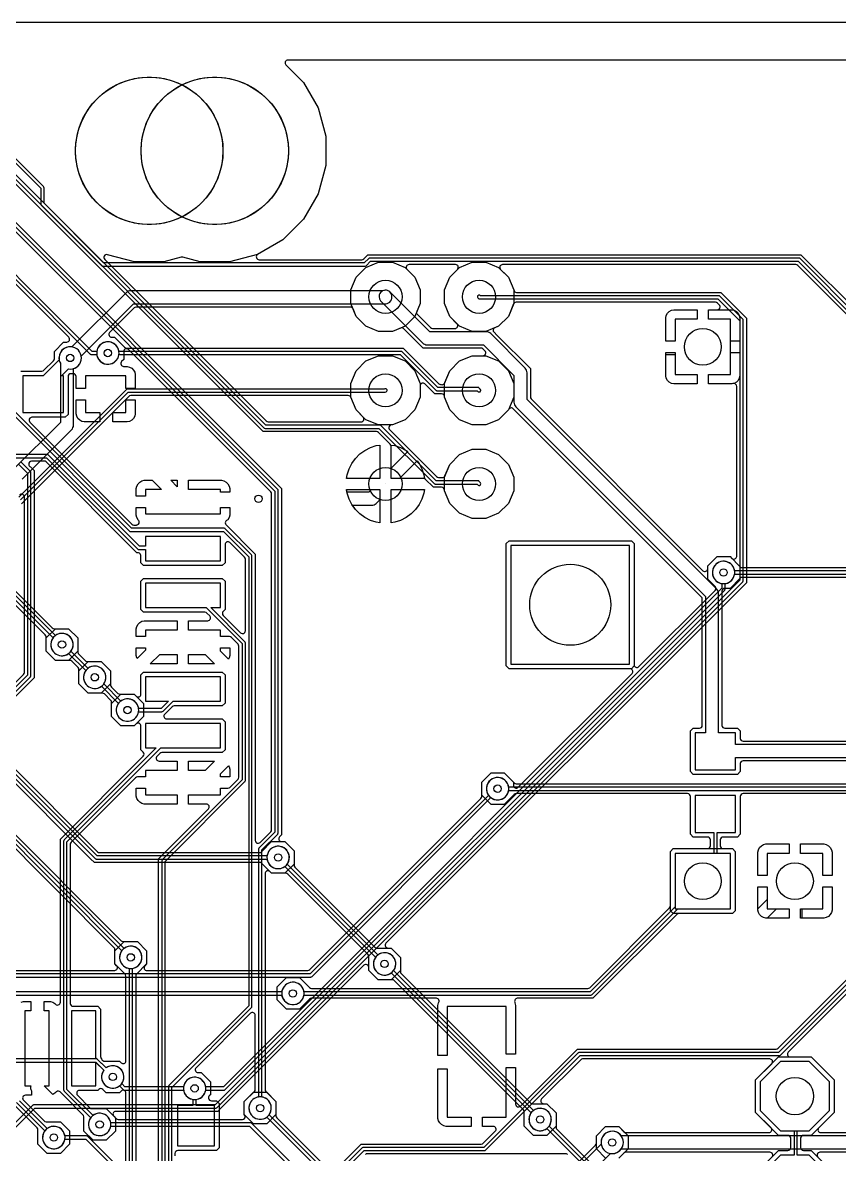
# Model space of a CAD drawing. Header units: millimetres. Extents: x 0 to 79, y 0 to 100.
# Drawn here: x 30.09 to 52.26, y 69.29 to 100 of the extents above; entities that cross this region are included whole.
import ezdxf

# ---------------------------------------------------------------- set-up
doc = ezdxf.new("R2010")
doc.units = ezdxf.units.MM

msp = doc.modelspace()

# ---------------------------------------------------------------- linework, layer by layer
at = {"layer": '16_copper'}
for points in [[(77.808, 98.984), (37.291, 98.984, 0.668179), (37.237, 98.854), (37.719, 98.372), (38.116, 97.684), (38.322, 96.917), (38.322, 96.123), (38.116, 95.356), (37.719, 94.668), (37.158, 94.107), (36.47, 93.71), (35.703, 93.504), (34.909, 93.504), (34.437, 93.631, 0.131652), (34.397, 93.631), (33.925, 93.504), (33.131, 93.504), (32.392, 93.702, 0.767327), (32.319, 93.574), (36.704, 89.189, 0.198912), (36.758, 89.167), (39.28, 89.167, 0.668179), (39.334, 89.297), (39.143, 89.488), (39, 89.833), (39, 90.207), (39.143, 90.552), (39.408, 90.817), (39.753, 90.96), (40.127, 90.96), (40.472, 90.817), (40.737, 90.552), (40.88, 90.207), (40.88, 89.833), (40.737, 89.488), (40.472, 89.223), (40.127, 89.08, 0.75797), (40.055, 88.95), (41.327, 87.678, 0.198912), (41.381, 87.655), (41.485, 87.655, 0.303351), (41.555, 87.702), (41.683, 88.012), (41.948, 88.277), (42.293, 88.42), (42.667, 88.42), (43.012, 88.277), (43.277, 88.012), (43.42, 87.667), (43.42, 87.293), (43.277, 86.948), (43.012, 86.683), (42.667, 86.54), (42.293, 86.54), (41.948, 86.683), (41.683, 86.948), (41.54, 87.293, 0.489421), (41.464, 87.389), (41.239, 87.389), (41.017, 87.61, 0.198912), (40.964, 87.632), (40.092, 87.632), (40.092, 88.504, 0.198912), (40.07, 88.557), (39.75, 88.878, 0.198912), (39.696, 88.9), (36.616, 88.9), (29.293, 96.223, 0.534516)], [(29.007, 95.212), (36.938, 87.281), (36.938, 78.028), (36.506, 77.597), (36.503, 77.592), (36.499, 77.587), (36.499, 77.585), (36.497, 77.583), (36.493, 77.567), (36.494, 77.566), (36.493, 77.565), (36.493, 70.842), (36.467, 70.838), (36.422, 70.823), (36.379, 70.801), (36.34, 70.773), (36.307, 70.74), (36.279, 70.701), (36.257, 70.659), (36.242, 70.613), (36.235, 70.566), (36.235, 70.518), (36.242, 70.471), (36.257, 70.426), (36.279, 70.383), (36.307, 70.345), (36.34, 70.311), (36.379, 70.283), (36.422, 70.261), (36.467, 70.246), (36.514, 70.239), (36.562, 70.239), (36.609, 70.246, 0.824851), (36.582, 70.842), (36.582, 77.547), (37.014, 77.978), (37.017, 77.983), (37.021, 77.988), (37.022, 77.99), (37.023, 77.992), (37.027, 78.008), (37.027, 78.009), (37.027, 78.01), (37.027, 87.3), (37.026, 87.306), (37.025, 87.312), (37.024, 87.313), (37.024, 87.316), (37.015, 87.33), (37.014, 87.331), (37.014, 87.331), (29.057, 95.288)], [(29.081, 95.39), (37.116, 87.355), (37.116, 77.955), (37.065, 77.903, 0.668179), (37.118, 77.773), (37.205, 77.773), (37.457, 77.521), (37.457, 77.133, 0.199414), (37.479, 77.079), (39.652, 74.906, 0.198905), (39.706, 74.884), (40.094, 74.884), (40.346, 74.632), (40.346, 74.276), (40.094, 74.024), (39.738, 74.024), (39.486, 74.276), (39.486, 74.664, 0.199414), (39.464, 74.718), (37.291, 76.891, 0.198905), (37.237, 76.913), (36.849, 76.913), (36.801, 76.96, 0.668179), (36.671, 76.906), (36.671, 71.049, 0.198912), (36.694, 70.995), (36.968, 70.72), (36.968, 70.364), (36.716, 70.112), (36.36, 70.112), (36.108, 70.364), (36.108, 70.72), (36.382, 70.995, 0.199418), (36.405, 71.049), (36.405, 73.059, 0.668179), (36.274, 73.113), (34.798, 71.636, 0.668179), (34.851, 71.506), (34.938, 71.506), (35.19, 71.254), (35.19, 70.897, 0.840092), (35.219, 70.742), (35.351, 70.742), (35.425, 70.668), (35.425, 69.462), (35.351, 69.388), (34.303, 69.388, 0.414214), (34.226, 69.312), (34.226, 69.245, 0.414214)], [(30.043, 90.543), (30.616, 90.543, 0.198912), (30.67, 90.565), (30.929, 90.825, 0.198912), (30.952, 90.879), (30.952, 91.078), (31.204, 91.33), (31.29, 91.33, 0.668179), (31.344, 91.461), (27.882, 94.923, 0.198912)], [(27.896, 95.034), (31.928, 91.002), (31.933, 90.999), (31.938, 90.995), (31.94, 90.994), (31.942, 90.993), (31.958, 90.989), (31.959, 90.989), (31.96, 90.989), (32.104, 90.989), (32.108, 90.963), (32.123, 90.917), (32.145, 90.875), (32.173, 90.836), (32.207, 90.802), (32.245, 90.774), (32.288, 90.753), (32.333, 90.738), (32.38, 90.73), (32.428, 90.73), (32.475, 90.738, 1), (32.333, 91.329), (32.288, 91.315, 0.263607), (32.104, 91.078), (31.978, 91.078), (27.946, 95.11)], [(52.714, 79.966), (49.648, 79.966, 0.414214), (49.572, 79.889), (49.572, 79.672), (49.498, 79.598), (48.292, 79.598), (48.218, 79.672), (48.218, 80.778), (48.292, 80.852), (48.463, 80.852, 0.414214), (48.539, 80.928), (48.539, 84.357, 0.198912), (48.517, 84.411), (43.517, 89.411), (43.405, 89.523, 0.144304), (43.368, 89.544), (43.358, 89.544, 0.294744), (43.277, 89.488), (43.012, 89.223), (42.667, 89.08), (42.293, 89.08), (41.948, 89.223), (41.683, 89.488), (41.54, 89.833), (41.54, 90.207), (41.683, 90.552), (41.948, 90.817), (42.293, 90.96), (42.585, 90.96, 0.668189), (42.639, 91.09), (42.584, 91.145, 0.198905), (42.53, 91.167), (40.961, 91.167), (40.432, 91.696, 0.303343), (40.349, 91.712), (40.127, 91.62), (39.753, 91.62), (39.408, 91.763), (39.143, 92.028), (39, 92.373), (39, 92.747), (39.143, 93.092), (39.408, 93.357), (39.753, 93.5), (40.127, 93.5), (40.472, 93.357), (40.737, 93.092), (40.88, 92.747), (40.88, 92.373), (40.791, 92.158, 0.303343), (40.807, 92.075), (41.16, 91.723, 0.198912), (41.214, 91.7), (41.827, 91.7, 0.668179), (41.88, 91.83), (41.683, 92.028), (41.54, 92.373), (41.54, 92.747), (41.683, 93.092), (41.948, 93.357), (42.293, 93.5), (42.667, 93.5), (43.012, 93.357), (43.277, 93.092), (43.42, 92.747), (43.42, 92.373), (43.277, 92.028), (43.012, 91.763), (42.911, 91.721, 0.534516), (42.886, 91.597), (42.961, 91.522), (43.872, 90.611), (43.872, 89.842, 0.198912), (43.894, 89.788), (48.557, 85.126, 0.668179), (48.687, 85.18), (48.687, 85.255), (48.939, 85.507), (49.295, 85.507), (49.57, 85.233, 0.199418), (49.624, 85.211), (54.453, 85.211, 0.198912)], [(52.917, 80.41), (49.445, 80.41), (49.445, 80.725), (48.984, 80.725), (48.984, 84.499, 0.198912), (48.932, 84.625), (43.783, 89.774), (43.783, 90.5, 0.198912), (43.731, 90.626), (42.798, 91.559, 0.198912), (42.672, 91.611), (41.145, 91.611), (40.086, 92.671, 0.392677), (39.828, 92.698), (39.804, 92.675), (39.785, 92.648), (39.772, 92.617, 0.317003), (39.844, 92.41), (40.946, 91.308, 0.198912), (41.072, 91.256), (42.598, 91.256), (43.428, 90.427), (43.428, 89.7, 0.198912), (43.48, 89.574), (48.628, 84.426), (48.628, 80.725), (48.345, 80.725), (48.345, 79.725), (49.445, 79.725), (49.445, 80.054), (52.917, 80.054)], [(33.782, 66.292), (33.782, 77.309), (35.133, 78.661, 0.668179), (35.08, 78.791), (34.595, 78.791), (34.595, 79.045), (35.458, 79.045), (35.458, 79.223), (35.664, 79.223, 0.198912), (35.718, 79.245), (35.938, 79.465, 0.198912), (35.96, 79.519), (35.96, 83.079, 0.198912), (35.938, 83.133), (35.756, 83.315, 0.198912), (35.702, 83.337), (35.458, 83.337), (35.458, 83.515), (34.595, 83.515), (34.595, 83.769), (35.118, 83.769, 0.668179), (35.171, 83.899), (35.095, 83.975, 0.198912), (35.041, 83.998), (33.374, 83.998), (33.299, 84.072), (33.299, 84.838), (33.374, 84.912), (35.511, 84.912), (35.585, 84.838), (35.585, 84.072), (35.534, 84.021, 0.414214), (35.534, 83.913), (36.008, 83.44, 0.668179), (36.138, 83.494), (36.138, 85.435, 0.198912), (36.116, 85.489), (35.715, 85.889, 0.668179), (35.585, 85.835), (35.585, 85.342), (35.511, 85.268), (33.374, 85.268), (33.299, 85.342), (33.299, 85.535, 0.374459), (33.234, 85.61), (33.229, 85.61, 0.083173), (33.193, 85.611), (30.726, 88.078, 0.198912), (30.673, 88.1), (30.332, 88.1, 0.458574), (30.256, 88.012), (30.257, 88.01, 0.228492), (30.303, 87.944), (30.404, 87.844), (30.404, 82.222), (29.378, 81.196, 0.414214)], [(29.59, 81.785), (30.115, 82.31, 0.198912), (30.137, 82.364), (30.137, 87.13, 0.668179), (30.007, 87.184)], [(54.522, 85.122), (49.417, 85.122), (49.413, 85.148), (49.398, 85.194), (49.377, 85.236), (49.349, 85.275), (49.315, 85.309), (49.276, 85.337), (49.234, 85.358), (49.188, 85.373), (49.141, 85.38), (49.093, 85.38), (49.046, 85.373), (49.001, 85.358), (48.958, 85.337), (48.92, 85.309), (48.886, 85.275), (48.858, 85.236), (48.836, 85.194), (48.822, 85.148), (48.814, 85.101), (48.814, 85.053), (48.822, 85.006), (48.836, 84.961), (48.858, 84.918), (48.886, 84.88), (48.92, 84.846), (48.958, 84.818), (49.001, 84.796), (49.046, 84.782), (49.093, 84.774), (49.141, 84.774), (49.188, 84.782, 0.306066), (49.417, 85.033), (54.54, 85.033)], [(54.595, 84.944), (49.624, 84.944, 0.198912), (49.57, 84.921), (49.295, 84.647), (49.149, 84.647, 0.414214), (49.073, 84.571), (49.073, 80.928, 0.414214), (49.149, 80.852), (49.498, 80.852), (49.572, 80.778), (49.572, 80.575, 0.414214), (49.648, 80.499), (52.714, 80.499, 0.414214)], [(32.893, 66.62), (32.893, 70.95, 0.668179), (32.763, 71.004), (32.716, 70.957), (32.359, 70.957), (32.269, 71.047, 0.414222), (32.161, 71.047), (32.133, 71.018), (31.634, 71.018, 0.668179), (31.58, 70.888), (31.918, 70.55, 0.198905), (31.972, 70.528), (32.36, 70.528), (32.612, 70.276), (32.612, 69.919), (32.36, 69.667), (32.004, 69.667), (31.752, 69.919), (31.752, 70.307, 0.199414), (31.729, 70.361), (31.215, 70.875), (31.111, 70.98, 0.393394), (31.008, 70.983), (31.004, 70.98), (30.966, 70.942), (30.91, 70.91), (30.674, 71.145), (30.81, 71.145), (30.81, 73.177), (30.671, 73.177), (30.671, 73.431), (30.844, 73.431), (30.908, 73.414), (30.966, 73.381, 0.796855), (31.115, 73.416), (31.115, 77.843), (33.363, 80.091, 0.414214), (33.363, 80.199), (33.299, 80.262), (33.299, 80.913, 0.668179), (33.169, 80.967), (33.116, 80.913), (32.759, 80.913), (32.507, 81.165), (32.507, 81.522), (32.759, 81.774), (33.116, 81.774), (33.169, 81.72, 0.668179), (33.299, 81.774), (33.299, 82.298), (33.374, 82.372), (35.511, 82.372), (35.585, 82.298), (35.585, 81.532), (35.511, 81.458), (34.205, 81.458, 0.198912), (34.151, 81.435), (33.948, 81.232, 0.668179), (34.002, 81.102), (35.511, 81.102), (35.585, 81.028), (35.585, 80.262), (35.511, 80.188), (33.869, 80.188, 0.198912), (33.815, 80.165), (33.739, 80.089, 0.668179), (33.793, 79.959), (34.29, 79.959), (34.29, 79.705), (33.426, 79.705), (33.426, 79.527), (33.208, 79.527, 0.198912), (33.155, 79.505), (31.404, 77.755, 0.198912), (31.382, 77.701), (31.382, 73.381, 0.414214), (31.458, 73.304), (32.133, 73.304), (32.207, 73.23), (32.207, 71.937, 0.169289), (32.224, 71.89), (32.23, 71.883, 0.38498), (32.328, 71.817), (32.716, 71.817), (32.763, 71.77, 0.668179), (32.893, 71.823), (32.893, 74.125, 0.198912), (32.87, 74.179), (32.596, 74.453), (32.596, 74.81), (32.848, 75.062), (33.205, 75.062), (33.457, 74.81), (33.457, 74.453), (33.182, 74.179, 0.199418), (33.16, 74.125), (33.16, 66.762, 0.198912)], [(52.675, 79.077), (49.648, 79.077, 0.414214), (49.572, 79), (49.572, 77.972), (49.498, 77.898), (49.105, 77.898, 0.414214), (49.028, 77.822), (49.028, 77.658, 0.414214), (49.105, 77.582), (49.361, 77.582), (49.435, 77.508), (49.435, 75.894), (49.361, 75.82), (47.903, 75.82, 0.198912), (47.849, 75.798), (45.572, 73.52), (43.514, 73.52, 0.495781), (43.455, 73.394), (43.472, 73.329), (43.472, 72.009), (43.218, 72.009), (43.218, 73.296), (41.618, 73.296), (41.618, 71.965), (41.364, 71.965), (41.364, 73.329), (41.381, 73.394, 0.638788), (41.322, 73.52), (37.933, 73.52, 0.198912), (37.879, 73.498), (37.605, 73.223), (37.249, 73.223), (36.997, 73.475), (36.997, 73.832), (37.249, 74.084), (37.605, 74.084), (37.879, 73.81, 0.199418), (37.933, 73.787), (45.43, 73.787, 0.198912), (45.484, 73.809), (47.651, 75.976, 0.198912), (47.673, 76.03), (47.673, 77.508), (47.747, 77.582), (48.685, 77.582, 0.414214), (48.762, 77.658), (48.762, 77.822, 0.414214), (48.685, 77.898), (48.292, 77.898), (48.218, 77.972), (48.218, 79, 0.414214), (48.142, 79.077), (43.49, 79.077, 0.198912), (43.436, 79.054), (43.161, 78.78), (42.805, 78.78), (42.553, 79.032), (42.553, 79.388), (42.805, 79.64), (43.161, 79.64), (43.436, 79.366, 0.199418), (43.49, 79.343), (52.817, 79.343)], [(52.762, 79.254), (43.283, 79.254, 0.966282), (42.68, 79.186), (42.687, 79.139, 0.824851), (43.283, 79.165), (52.744, 79.165)], [(57.107, 78.299), (50.871, 72.063, 0.668179), (50.925, 71.933), (51.496, 71.933), (52.121, 71.308), (52.121, 70.424), (51.702, 70.005, 0.668179), (51.756, 69.875), (52.712, 69.875)], [(35.693, 65.975), (39.283, 69.564), (42.541, 69.564, 0.198912), (42.595, 69.587), (42.92, 69.912, 0.668179), (42.866, 70.042), (42.57, 70.042), (42.57, 70.296), (43.218, 70.296), (43.218, 71.644), (43.472, 71.644), (43.472, 70.648, 0.668179), (43.602, 70.594), (45.15, 72.142), (50.542, 72.142, 0.198912), (50.596, 72.165), (54.121, 75.69, 0.668179)], [(33.071, 66.693), (33.071, 74.332, 0.966282), (33.002, 74.935), (32.955, 74.927, 0.824851), (32.982, 74.332), (32.982, 66.675)], [(30.052, 73.414), (30.116, 73.431), (30.315, 73.431), (30.315, 73.177), (30.15, 73.177), (30.15, 71.145), (30.315, 71.145, 0.190676), (30.328, 71.01), (30.328, 70.891), (30.169, 70.891, 0.668179), (30.115, 70.753), (30.673, 70.194, 0.198905), (30.727, 70.172), (31.115, 70.172), (31.367, 69.92), (31.367, 69.564), (31.115, 69.312), (30.759, 69.312), (30.507, 69.564), (30.507, 69.952, 0.199414), (30.485, 70.006), (29.826, 70.665)], [(45.916, 69.178), (45.664, 69.431), (45.664, 69.787), (45.916, 70.039), (46.273, 70.039), (46.414, 69.898, 0.198912), (46.468, 69.875), (50.352, 69.875, 0.668179), (50.406, 70.005), (49.987, 70.424), (49.987, 71.308), (50.425, 71.746, 0.668179), (50.371, 71.876), (45.292, 71.876, 0.198912), (45.239, 71.853), (44.177, 70.791, 0.668179), (44.23, 70.661), (44.317, 70.661), (44.569, 70.409), (44.569, 70.021, 0.199414), (44.591, 69.967), (50.362, 64.197)], [(29.928, 70.689), (30.694, 69.923), (30.678, 69.901), (30.656, 69.858), (30.641, 69.813), (30.634, 69.766), (30.634, 69.718), (30.641, 69.671), (30.656, 69.626), (30.678, 69.583), (30.706, 69.545), (30.74, 69.511), (30.778, 69.483), (30.821, 69.461), (30.866, 69.446), (30.913, 69.439), (30.961, 69.439), (31.008, 69.446, 1), (30.866, 70.038), (30.821, 70.023, 0.061471), (30.757, 69.986), (30.004, 70.738)], [(67.477, 44.111), (50.273, 61.315), (50.273, 64.141), (50.272, 64.147), (50.271, 64.153), (50.27, 64.155), (50.27, 64.158), (50.261, 64.172), (50.26, 64.172), (50.26, 64.173), (44.382, 70.05, 0.966282), (43.908, 70.429), (43.88, 70.39, 0.824854), (44.32, 69.987), (50.184, 64.123), (50.184, 61.297), (50.185, 61.291), (50.186, 61.285), (50.187, 61.283), (50.187, 61.28), (50.196, 61.266), (50.197, 61.266), (50.197, 61.265), (67.351, 44.111)], [(57.252, 69.787), (46.34, 69.787, 0.962301), (45.835, 69.45), (45.863, 69.411, 0.48556), (46.34, 69.431), (57.252, 69.431)], [(50.431, 69.212, 0.668179), (50.377, 69.342), (46.468, 69.342, 0.198912), (46.414, 69.32), (46.273, 69.178)], [(52.738, 69.342), (51.731, 69.342, 0.668179), (51.677, 69.212), (52.121, 68.768), (52.121, 67.884), (51.963, 67.726, 0.414214), (51.963, 67.618), (53.384, 66.197)]]:
    msp.add_lwpolyline(points, format="xyb", dxfattribs=at)
for points in [[(29.217, 96.425), (36.64, 89.002), (36.645, 88.999), (36.649, 88.995), (36.651, 88.994), (36.654, 88.993), (36.67, 88.989), (36.671, 88.989), (36.671, 88.989), (39.764, 88.989), (41.263, 87.491), (41.268, 87.487), (41.272, 87.483), (41.274, 87.483), (41.276, 87.481), (41.293, 87.478), (41.293, 87.478), (41.294, 87.478), (42.427, 87.478), (42.444, 87.454), (42.456, 87.443), (42.471, 87.436), (42.488, 87.436), (42.503, 87.442), (42.516, 87.453), (42.523, 87.468), (42.524, 87.485), (42.516, 87.506), (42.486, 87.548), (42.485, 87.549), (42.484, 87.55), (42.479, 87.555), (42.474, 87.559), (42.473, 87.56), (42.472, 87.561), (42.468, 87.562), (42.458, 87.566), (42.453, 87.566), (42.45, 87.567), (41.312, 87.567), (39.814, 89.065), (39.809, 89.068), (39.805, 89.072), (39.803, 89.073), (39.8, 89.074), (39.784, 89.078), (39.783, 89.078), (39.783, 89.078), (36.69, 89.078), (29.293, 96.475)], [(26.829, 92.367), (32.995, 86.202), (33, 86.198), (33.005, 86.194), (33.006, 86.194), (33.009, 86.192), (33.025, 86.189), (33.026, 86.189), (33.026, 86.189), (35.542, 86.189), (36.227, 85.503), (36.227, 73.316), (34.062, 71.151), (34.058, 71.146), (34.054, 71.142), (34.054, 71.14), (34.052, 71.138), (34.049, 71.122), (34.049, 71.121), (34.049, 71.12), (34.049, 66.142)], [(34.138, 66.16), (34.138, 71.102), (36.303, 73.267), (36.306, 73.272), (36.31, 73.276), (36.31, 73.278), (36.312, 73.28), (36.316, 73.297), (36.315, 73.297), (36.316, 73.298), (36.316, 85.522), (36.315, 85.528), (36.314, 85.534), (36.313, 85.535), (36.313, 85.538), (36.304, 85.552), (36.303, 85.553), (36.303, 85.553), (35.591, 86.264), (35.586, 86.268), (35.582, 86.272), (35.58, 86.272), (35.578, 86.274), (35.562, 86.277), (35.561, 86.277), (35.56, 86.277), (33.045, 86.277), (26.879, 92.443)], [(26.403, 88.189), (30.741, 88.189), (33.217, 85.713), (33.222, 85.709), (33.227, 85.705), (33.229, 85.705), (33.231, 85.703), (33.247, 85.7), (33.248, 85.7), (33.249, 85.7), (33.426, 85.7), (33.426, 85.395), (35.458, 85.395), (35.458, 86.055), (33.426, 86.055), (33.426, 85.788), (33.267, 85.788), (30.791, 88.265), (30.786, 88.268), (30.781, 88.272), (30.779, 88.272), (30.777, 88.274), (30.761, 88.278), (30.76, 88.278), (30.759, 88.278), (26.422, 88.278)], [(29.985, 88.011), (30.226, 87.77), (30.226, 82.295), (28.906, 80.975)], [(29.032, 80.975), (30.302, 82.246), (30.305, 82.251), (30.309, 82.255), (30.31, 82.257), (30.311, 82.259), (30.315, 82.275), (30.315, 82.276), (30.315, 82.277), (30.315, 87.789), (30.314, 87.795), (30.313, 87.801), (30.312, 87.802), (30.312, 87.805), (30.303, 87.819), (30.302, 87.82), (30.302, 87.82), (30.035, 88.087)], [(33.96, 66.071), (33.96, 77.236), (36.125, 79.401), (36.128, 79.406), (36.132, 79.41), (36.133, 79.412), (36.134, 79.414), (36.138, 79.431), (36.138, 79.432), (36.138, 79.432), (36.138, 83.166), (36.137, 83.172), (36.136, 83.178), (36.135, 83.18), (36.135, 83.182), (36.126, 83.196), (36.125, 83.197), (36.125, 83.197), (35.197, 84.125), (35.458, 84.125), (35.458, 84.785), (33.426, 84.785), (33.426, 84.125), (35.072, 84.125), (36.049, 83.148), (36.049, 79.451), (33.884, 77.286), (33.881, 77.281), (33.877, 77.276), (33.876, 77.274), (33.875, 77.272), (33.871, 77.256), (33.871, 77.255), (33.871, 77.254), (33.871, 66.053)], [(57.042, 78.486), (50.61, 72.053), (45.206, 72.053), (45.2, 72.052), (45.194, 72.052), (45.192, 72.051), (45.189, 72.05), (45.175, 72.041), (45.175, 72.041), (45.174, 72.04), (42.609, 69.475), (39.338, 69.475), (39.332, 69.474), (39.326, 69.474), (39.325, 69.473), (39.322, 69.472), (39.308, 69.463), (39.307, 69.463), (39.307, 69.462), (35.795, 65.951)], [(35.871, 65.901), (39.357, 69.386), (42.628, 69.386), (42.633, 69.388), (42.64, 69.388), (42.641, 69.389), (42.644, 69.39), (42.658, 69.398), (42.658, 69.399), (42.659, 69.399), (45.224, 71.965), (50.629, 71.965), (50.634, 71.966), (50.641, 71.966), (50.642, 71.967), (50.645, 71.968), (50.659, 71.977), (50.659, 71.977), (50.66, 71.978), (57.092, 78.41)], [(44.881, 69.285), (44.876, 69.288), (44.872, 69.292), (44.87, 69.292), (44.868, 69.294), (44.852, 69.298), (44.851, 69.297), (44.85, 69.298), (39.427, 69.298), (39.421, 69.296), (39.415, 69.296), (39.414, 69.295), (39.411, 69.294), (39.397, 69.286), (39.396, 69.285)]]:
    msp.add_lwpolyline(points, dxfattribs=at)
for points in [[(47.546, 91.353), (47.546, 91.988), (47.563, 92.053), (47.597, 92.111), (47.644, 92.158), (47.702, 92.192), (47.767, 92.209), (48.402, 92.209), (48.402, 91.955), (47.8, 91.955), (47.8, 91.353)], [(49.308, 91.353), (49.308, 91.955), (48.706, 91.955), (48.706, 92.209), (49.341, 92.209), (49.406, 92.192), (49.464, 92.158), (49.511, 92.111), (49.545, 92.053), (49.562, 91.988), (49.562, 91.353)], [(47.767, 90.193), (47.702, 90.21), (47.644, 90.244), (47.597, 90.291), (47.563, 90.349), (47.546, 90.414), (47.546, 91.049), (47.8, 91.049), (47.8, 90.447), (48.402, 90.447), (48.402, 90.193)], [(48.706, 90.193), (48.706, 90.447), (49.308, 90.447), (49.308, 91.049), (49.562, 91.049), (49.562, 90.414), (49.545, 90.349), (49.511, 90.291), (49.464, 90.244), (49.406, 90.21), (49.341, 90.193)], [(31.763, 89.162), (31.698, 89.179), (31.64, 89.213), (31.593, 89.26), (31.559, 89.318), (31.542, 89.383), (31.542, 89.764), (31.796, 89.764), (31.796, 89.416), (32.182, 89.416), (32.182, 89.162)], [(32.537, 89.162), (32.537, 89.416), (32.896, 89.416), (32.896, 89.764), (33.15, 89.764), (33.15, 89.383), (33.133, 89.318), (33.099, 89.26), (33.052, 89.213), (32.994, 89.179), (32.929, 89.162)], [(38.884, 87.632), (38.899, 87.73), (38.951, 87.89), (39.028, 88.039), (39.126, 88.175), (39.245, 88.294), (39.381, 88.392), (39.53, 88.469), (39.69, 88.521), (39.788, 88.536), (39.788, 87.632)], [(33.172, 87.147), (33.172, 87.359), (33.19, 87.423), (33.223, 87.481), (33.27, 87.528), (33.328, 87.562), (33.393, 87.579), (33.607, 87.579), (33.861, 87.325), (33.426, 87.325), (33.426, 87.147)], [(34.11, 87.579), (34.29, 87.579), (34.29, 87.399)], [(35.458, 87.255), (35.458, 87.325), (34.595, 87.325), (34.595, 87.579), (35.492, 87.579), (35.556, 87.562), (35.614, 87.528), (35.662, 87.481), (35.695, 87.423), (35.712, 87.359), (35.712, 87.255)], [(39.69, 86.439), (39.53, 86.491), (39.381, 86.568), (39.245, 86.666), (39.126, 86.785), (39.028, 86.921), (38.951, 87.07), (38.899, 87.23), (38.884, 87.328), (39.788, 87.328), (39.788, 86.424)], [(39.94, 87.48), (39.94, 87.48), (39.94, 87.48), (39.94, 87.48)], [(40.092, 87.328), (40.996, 87.328), (40.981, 87.23), (40.929, 87.07), (40.852, 86.921), (40.754, 86.785), (40.635, 86.666), (40.499, 86.568), (40.35, 86.491), (40.19, 86.439), (40.092, 86.424)], [(43.293, 82.466), (43.219, 82.54), (43.219, 85.862), (43.293, 85.936), (46.615, 85.936), (46.689, 85.862), (46.689, 82.54), (46.615, 82.466)], [(46.562, 85.809), (43.346, 85.809), (43.346, 82.593), (46.562, 82.593)], [(33.172, 83.337), (33.172, 83.549), (33.19, 83.613), (33.223, 83.671), (33.27, 83.718), (33.328, 83.752), (33.393, 83.769), (34.29, 83.769), (34.29, 83.515), (33.426, 83.515), (33.426, 83.337)], [(33.19, 82.757), (33.172, 82.821), (33.172, 83.033), (33.426, 83.033), (33.426, 82.973), (33.197, 82.744)], [(35.458, 82.941), (35.458, 83.033), (35.712, 83.033), (35.712, 82.821), (35.695, 82.757), (35.676, 82.724)], [(33.557, 82.601), (33.811, 82.855), (34.29, 82.855), (34.29, 82.601)], [(34.595, 82.601), (34.595, 82.855), (35.042, 82.855), (35.296, 82.601)], [(34.595, 79.705), (34.595, 79.959), (35.302, 79.959), (35.048, 79.705)], [(35.458, 79.527), (35.458, 79.612), (35.678, 79.832), (35.695, 79.803), (35.712, 79.739), (35.712, 79.527)], [(33.393, 78.791), (33.328, 78.808), (33.27, 78.842), (33.223, 78.889), (33.19, 78.947), (33.172, 79.011), (33.172, 79.223), (33.426, 79.223), (33.426, 79.045), (34.29, 79.045), (34.29, 78.791)], [(50.046, 76.853), (50.046, 77.488), (50.063, 77.553), (50.097, 77.611), (50.144, 77.658), (50.202, 77.692), (50.267, 77.709), (50.902, 77.709), (50.902, 77.455), (50.3, 77.455), (50.3, 76.853)], [(51.808, 76.853), (51.808, 77.455), (51.206, 77.455), (51.206, 77.709), (51.841, 77.709), (51.906, 77.692), (51.964, 77.658), (52.011, 77.611), (52.045, 77.553), (52.062, 77.488), (52.062, 76.853)], [(50.046, 76.549), (50.3, 76.549), (50.3, 76.199), (50.046, 75.945)], [(51.206, 75.693), (51.206, 75.947), (51.808, 75.947), (51.808, 76.549), (52.062, 76.549), (52.062, 75.914), (52.045, 75.849), (52.011, 75.791), (51.964, 75.744), (51.906, 75.71), (51.841, 75.693)], [(50.297, 75.693), (50.551, 75.947), (50.902, 75.947), (50.902, 75.693)], [(41.585, 70.042), (41.52, 70.059), (41.462, 70.093), (41.415, 70.14), (41.381, 70.198), (41.364, 70.263), (41.364, 71.609), (41.618, 71.609), (41.618, 70.296), (42.266, 70.296), (42.266, 70.042)], [(51.994, 70.477), (51.994, 71.255), (51.443, 71.806), (50.665, 71.806), (50.114, 71.255), (50.114, 70.477), (50.665, 69.926), (51.443, 69.926)]]:
    msp.add_lwpolyline(points, close=True, dxfattribs=at)
for points in [[(31.196, 90.416), (31.149, 90.416), (31.334, 90.601, 0.962295), (31.453, 91.196), (31.406, 91.203, 0.485557), (31.082, 90.852), (30.646, 90.416), (30.096, 90.416), (30.096, 89.416), (31.196, 89.416)], [(31.796, 90.416), (31.796, 90.068), (31.542, 90.068), (31.542, 90.394, 0.414214), (31.466, 90.47), (31.399, 90.47, 0.414214), (31.323, 90.394), (31.323, 89.363), (31.249, 89.289), (30.343, 89.289, 0.668179), (30.289, 89.159), (33.059, 86.389, 0.198912), (33.113, 86.366), (33.182, 86.366, 0.034497), (33.195, 86.368), (33.203, 86.369, 0.237976), (33.253, 86.416), (33.255, 86.424, 0.266272), (33.223, 86.509), (33.19, 86.567), (33.172, 86.631), (33.172, 86.843), (33.426, 86.843), (33.426, 86.665), (35.458, 86.665), (35.458, 86.843), (35.712, 86.843), (35.712, 86.631), (35.695, 86.567), (35.662, 86.509, 0.618719), (35.621, 86.361), (36.405, 85.577), (36.405, 77.804, 0.668179), (36.535, 77.751), (36.827, 78.043, 0.198912), (36.849, 78.097), (36.849, 87.213, 0.198912), (36.827, 87.267), (32.964, 91.129, 0.668179), (32.834, 91.075), (32.834, 90.855), (32.779, 90.8, 0.668179), (32.833, 90.67), (32.929, 90.67), (32.994, 90.653), (33.052, 90.619), (33.099, 90.572), (33.133, 90.514), (33.15, 90.449), (33.15, 90.068), (32.896, 90.068), (32.896, 90.416)], [(31.87, 81.802), (31.618, 82.054), (31.618, 82.442, 0.199414), (31.596, 82.496), (31.423, 82.669, 0.198905), (31.369, 82.691), (30.981, 82.691), (30.729, 82.943), (30.729, 83.3), (30.981, 83.552), (31.338, 83.552), (31.59, 83.3), (31.59, 82.912, 0.199414), (31.612, 82.858), (31.785, 82.685, 0.198905), (31.839, 82.663), (32.227, 82.663), (32.479, 82.411), (32.479, 82.054), (32.227, 81.802)], [(32.119, 81.937, 1), (31.977, 82.528), (31.932, 82.513, 0.061471), (31.868, 82.476), (31.403, 82.941, 0.966282), (30.928, 83.319), (30.9, 83.28, 0.824854), (31.34, 82.878), (31.805, 82.413), (31.789, 82.391), (31.767, 82.349), (31.753, 82.303), (31.745, 82.256), (31.745, 82.209), (31.753, 82.162), (31.767, 82.116), (31.789, 82.074), (31.817, 82.035), (31.851, 82.001), (31.89, 81.973), (31.932, 81.952), (31.977, 81.937), (32.025, 81.929), (32.072, 81.929)], [(33.008, 81.048, 0.306066), (33.237, 81.299), (33.871, 81.299), (33.877, 81.3), (33.883, 81.301), (33.884, 81.302), (33.887, 81.302), (33.901, 81.311), (33.902, 81.312), (33.902, 81.312), (34.175, 81.585), (35.458, 81.585), (35.458, 82.245), (33.426, 82.245), (33.426, 81.585), (34.049, 81.585), (33.852, 81.388), (33.237, 81.388), (33.233, 81.415), (33.218, 81.46), (33.197, 81.502), (33.169, 81.541), (33.135, 81.575), (33.096, 81.603), (33.054, 81.624), (33.008, 81.639), (32.961, 81.647), (32.914, 81.647), (32.866, 81.639), (32.821, 81.624), (32.779, 81.603), (32.74, 81.575), (32.706, 81.541), (32.678, 81.502), (32.656, 81.46), (32.642, 81.415), (32.634, 81.367), (32.634, 81.32), (32.642, 81.273), (32.656, 81.227), (32.678, 81.185), (32.706, 81.146), (32.74, 81.112), (32.779, 81.084), (32.821, 81.063), (32.866, 81.048), (32.914, 81.04), (32.961, 81.04)], [(32.253, 69.802, 1), (32.111, 70.393), (32.065, 70.379, 0.061471), (32.001, 70.341), (31.293, 71.05), (31.293, 77.769), (33.839, 80.315), (35.458, 80.315), (35.458, 80.975), (33.426, 80.975), (33.426, 80.315), (33.713, 80.315), (31.217, 77.819), (31.214, 77.814), (31.21, 77.809), (31.209, 77.808), (31.208, 77.805), (31.204, 77.789), (31.204, 77.788), (31.204, 77.788), (31.204, 71.031), (31.205, 71.025), (31.206, 71.019), (31.206, 71.018), (31.207, 71.015), (31.216, 71.001), (31.217, 71), (31.217, 71), (31.938, 70.278), (31.922, 70.257), (31.901, 70.214), (31.886, 70.169), (31.879, 70.122), (31.879, 70.074), (31.886, 70.027), (31.901, 69.981), (31.922, 69.939), (31.951, 69.9), (31.984, 69.866), (32.023, 69.838), (32.065, 69.817), (32.111, 69.802), (32.158, 69.794), (32.206, 69.794)], [(37.498, 73.358, 0.306066), (37.727, 73.609), (45.517, 73.609), (45.523, 73.61), (45.529, 73.611), (45.53, 73.612), (45.533, 73.612), (45.547, 73.621), (45.548, 73.622), (45.548, 73.622), (47.873, 75.947), (49.308, 75.947), (49.308, 77.455), (48.939, 77.455), (48.939, 78.025), (49.445, 78.025), (49.445, 79.025), (48.345, 79.025), (48.345, 78.025), (48.851, 78.025), (48.851, 77.455), (47.8, 77.455), (47.8, 76), (45.498, 73.698), (37.727, 73.698), (37.723, 73.725), (37.708, 73.77), (37.686, 73.813), (37.658, 73.851), (37.624, 73.885), (37.586, 73.913), (37.543, 73.935), (37.498, 73.949), (37.451, 73.957), (37.403, 73.957), (37.356, 73.949), (37.311, 73.935), (37.268, 73.913), (37.229, 73.885), (37.196, 73.851), (37.168, 73.813), (37.146, 73.77), (37.131, 73.725), (37.124, 73.678), (37.124, 73.63), (37.131, 73.583), (37.146, 73.537), (37.168, 73.495), (37.196, 73.456), (37.229, 73.422), (37.268, 73.394), (37.311, 73.373), (37.356, 73.358), (37.403, 73.35), (37.451, 73.35)], [(39.987, 74.158, 1), (39.845, 74.749), (39.8, 74.735, 0.061471), (39.735, 74.697), (37.27, 77.162, 0.966282), (36.796, 77.541), (36.768, 77.502, 0.824854), (37.208, 77.099), (39.673, 74.634), (39.657, 74.613), (39.635, 74.57), (39.62, 74.525), (39.613, 74.478), (39.613, 74.43), (39.62, 74.383), (39.635, 74.337), (39.657, 74.295), (39.685, 74.256), (39.719, 74.222), (39.757, 74.194), (39.8, 74.173), (39.845, 74.158), (39.892, 74.151), (39.94, 74.151)], [(32.608, 71.091, 1), (32.466, 71.682), (32.421, 71.668, 0.061471), (32.357, 71.63), (32.08, 71.907), (32.08, 73.177), (31.42, 73.177), (31.42, 71.145), (32.08, 71.145), (32.08, 71.781), (32.294, 71.567), (32.278, 71.546), (32.256, 71.503), (32.242, 71.458), (32.234, 71.411), (32.234, 71.363), (32.242, 71.316), (32.256, 71.27), (32.278, 71.228), (32.306, 71.189), (32.34, 71.155), (32.378, 71.127), (32.421, 71.106), (32.466, 71.091), (32.514, 71.084), (32.561, 71.084)], [(35.298, 70.615), (34.804, 70.615), (34.804, 70.776, 0.966282), (34.736, 71.379), (34.689, 71.371, 0.824851), (34.715, 70.776), (34.715, 70.615), (34.298, 70.615), (34.298, 69.515), (35.298, 69.515)]]:
    msp.add_lwpolyline(points, format="xyb", close=True, dxfattribs=at)
at = {"layer": '1_copper'}
for points in [[(77.808, 98.984), (37.291, 98.984, 0.668179), (37.237, 98.854), (37.719, 98.372), (38.116, 97.684), (38.322, 96.917), (38.322, 96.123), (38.116, 95.356), (37.719, 94.668), (37.158, 94.107), (36.47, 93.709, 0.767326), (36.508, 93.567), (39.296, 93.567, 0.180076), (39.35, 93.59), (39.461, 93.701), (51.217, 93.701), (52.813, 92.104, 0.198912)], [(29.523, 78.324), (32.763, 75.084, 0.198905), (32.817, 75.062), (33.205, 75.062), (33.457, 74.81), (33.457, 74.453), (33.409, 74.406, 0.668179), (33.463, 74.276), (37.829, 74.276, 0.198912), (37.883, 74.298), (42.531, 78.946, 0.198905), (42.553, 79), (42.553, 79.388), (42.805, 79.64), (43.161, 79.64), (43.413, 79.388), (43.413, 79.301, 0.668179), (43.543, 79.248), (46.632, 82.336, 0.668179), (46.578, 82.466), (43.293, 82.466), (43.219, 82.54), (43.219, 85.862), (43.293, 85.936), (46.615, 85.936), (46.689, 85.862), (46.689, 82.577, 0.668179), (46.819, 82.523), (48.887, 84.591, 0.414214), (48.887, 84.699), (48.687, 84.899), (48.687, 85.255), (48.939, 85.507), (49.295, 85.507), (49.343, 85.46, 0.668179), (49.473, 85.514), (49.473, 90.129, 0.39231), (49.402, 90.204), (49.398, 90.205, 0.154458), (49.341, 90.193), (48.706, 90.193), (48.706, 90.447), (49.308, 90.447), (49.308, 91.955), (48.706, 91.955), (48.706, 92.209), (48.947, 92.209, 0.668189), (49.001, 92.339), (48.951, 92.389, 0.198905), (48.897, 92.412), (43.487, 92.412, 0.303351), (43.416, 92.365), (43.277, 92.028), (43.012, 91.763), (42.667, 91.62), (42.293, 91.62), (41.948, 91.763), (41.683, 92.028), (41.54, 92.373), (41.54, 92.747), (41.683, 93.092), (41.895, 93.304, 0.668179), (41.841, 93.434), (40.579, 93.434, 0.668179), (40.525, 93.304), (40.737, 93.092), (40.88, 92.747), (40.88, 92.373), (40.737, 92.028), (40.472, 91.763), (40.127, 91.62), (39.753, 91.62), (39.408, 91.763), (39.143, 92.028), (39.059, 92.231, 0.303351), (38.989, 92.278), (33.168, 92.278, 0.198912), (33.114, 92.256), (32.452, 91.594, 0.668179), (32.506, 91.464), (32.582, 91.464), (32.857, 91.189, 0.199418), (32.91, 91.167), (40.416, 91.167), (41.371, 90.211, 0.144304), (41.409, 90.191), (41.417, 90.19, 0.512402), (41.552, 90.236), (41.683, 90.552), (41.948, 90.817), (42.293, 90.96), (42.667, 90.96), (43.012, 90.817), (43.277, 90.552), (43.42, 90.207), (43.42, 89.833), (43.277, 89.488), (43.012, 89.223), (42.667, 89.08), (42.293, 89.08), (41.948, 89.223), (41.683, 89.488), (41.54, 89.833, 0.464969), (41.464, 89.922), (41.283, 89.922), (41.01, 90.196, 0.668179), (40.88, 90.142), (40.88, 89.833), (40.737, 89.488), (40.472, 89.223), (40.127, 89.08), (39.753, 89.08), (39.408, 89.223), (39.143, 89.488), (39.001, 89.831, 0.303351), (38.931, 89.878), (33.024, 89.878, 0.198912), (32.97, 89.856), (30.059, 86.944)], [(52.651, 91.89), (51.129, 93.412, 0.198912), (51.075, 93.434), (43.119, 93.434, 0.668179), (43.065, 93.304), (43.277, 93.092), (43.421, 92.745, 0.377865), (43.496, 92.678), (49.039, 92.678), (49.74, 91.978), (49.74, 84.8), (39.954, 75.014, 0.668179), (40.008, 74.884), (40.094, 74.884), (40.346, 74.632), (40.346, 74.244, 0.199414), (40.368, 74.19), (43.875, 70.683, 0.198905), (43.929, 70.661), (44.317, 70.661), (44.569, 70.409), (44.569, 70.053), (44.317, 69.801), (43.961, 69.801), (43.709, 70.053), (43.709, 70.441, 0.199414), (43.686, 70.495), (40.18, 74.001, 0.198905), (40.126, 74.024), (39.738, 74.024), (39.486, 74.276), (39.486, 74.362, 0.668179), (39.356, 74.416), (35.493, 70.554), (35.393, 70.453), (32.619, 70.453, 0.668179), (32.565, 70.323), (32.634, 70.254, 0.199418), (32.688, 70.231), (36.057, 70.231, 0.458574), (36.132, 70.319), (36.131, 70.321, 0.126665), (36.108, 70.364), (36.108, 70.72), (36.36, 70.972), (36.716, 70.972), (36.968, 70.72), (36.968, 70.332, 0.199414), (36.99, 70.278), (38.719, 68.55, 0.198905)], [(30.081, 87.614), (31.419, 88.952, 0.198912), (31.471, 89.078), (31.471, 90.61, 0.37413), (31.681, 90.948), (33.1, 92.367), (39.916, 92.367, 0.418216), (40.117, 92.548), (40.117, 92.581, 0.238838), (40.028, 92.715), (39.997, 92.728, 0.170843), (39.869, 92.723), (33.026, 92.723, 0.198912), (32.901, 92.671), (31.43, 91.2, 0.535055), (31.086, 90.829), (31.101, 90.784), (31.115, 90.756), (31.115, 89.151), (29.829, 87.866)], [(23.318, 90.9), (30.916, 83.302), (30.9, 83.28), (30.878, 83.238), (30.864, 83.193), (30.856, 83.145), (30.856, 83.098), (30.864, 83.05), (30.878, 83.005), (30.9, 82.963), (30.928, 82.924), (30.962, 82.89), (31.001, 82.862), (31.043, 82.841), (31.088, 82.826), (31.136, 82.818), (31.183, 82.818), (31.23, 82.826, 1), (31.088, 83.417), (31.043, 83.402, 0.061471), (30.979, 83.365), (23.368, 90.976)], [(23.391, 91.078), (30.896, 83.574, 0.198905), (30.95, 83.552), (31.338, 83.552), (31.59, 83.3), (31.59, 82.943), (31.338, 82.691), (30.981, 82.691), (30.729, 82.943), (30.729, 83.331, 0.199414), (30.707, 83.385), (24.622, 89.47, 0.668179)], [(21.103, 71.787), (32.074, 71.787), (32.294, 71.567, 0.862724), (32.718, 71.143), (32.817, 71.044), (32.822, 71.041), (32.827, 71.037), (32.829, 71.036), (32.831, 71.035), (32.847, 71.031), (32.848, 71.031), (32.849, 71.031), (34.46, 71.031), (34.464, 71.005), (34.479, 70.959), (34.501, 70.917), (34.529, 70.878), (34.562, 70.844), (34.601, 70.816), (34.644, 70.795), (34.689, 70.78), (34.736, 70.772), (34.784, 70.772), (34.831, 70.78, 0.306066), (35.06, 71.031), (35.56, 71.031), (35.566, 71.032), (35.572, 71.033), (35.574, 71.034), (35.576, 71.034), (35.59, 71.043), (35.591, 71.044), (35.591, 71.044), (49.149, 84.601), (49.152, 84.606), (49.156, 84.611), (49.156, 84.613), (49.158, 84.615), (49.162, 84.631), (49.162, 84.632), (49.162, 84.633), (49.162, 84.777, 0.966282), (49.093, 85.38), (49.046, 85.373, 0.824851), (49.073, 84.777), (49.073, 84.651), (35.542, 71.12), (35.06, 71.12, 0.862725), (34.46, 71.12), (32.867, 71.12), (32.781, 71.206, 0.862724), (32.357, 71.63), (32.124, 71.863), (32.119, 71.866), (32.115, 71.87), (32.113, 71.87), (32.111, 71.872), (32.094, 71.876), (32.094, 71.875), (32.093, 71.876), (21.103, 71.876, 0.966282)], [(27.073, 82.3), (32.061, 77.312), (32.066, 77.308), (32.071, 77.304), (32.073, 77.304), (32.075, 77.302), (32.091, 77.299), (32.092, 77.299), (32.093, 77.299), (36.727, 77.299), (36.731, 77.272), (36.746, 77.227), (36.768, 77.184), (36.796, 77.145), (36.829, 77.112), (36.868, 77.084), (36.91, 77.062), (36.956, 77.047), (37.003, 77.04), (37.051, 77.04), (37.098, 77.047, 1), (36.956, 77.639), (36.91, 77.624, 0.263607), (36.727, 77.387), (32.111, 77.387), (27.136, 82.363, 0.966282)], [(27.345, 82.28), (32.126, 77.499, 0.198912), (32.18, 77.476), (36.52, 77.476, 0.198912), (36.574, 77.499), (36.849, 77.773), (37.205, 77.773), (37.457, 77.521), (37.457, 77.165), (37.205, 76.913), (36.849, 76.913), (36.574, 77.187, 0.199418), (36.52, 77.21), (32.038, 77.21), (31.937, 77.31), (31.937, 77.31), (27.156, 82.091, 0.198905)], [(22.136, 74.098), (37.916, 74.098), (37.922, 74.099), (37.928, 74.1), (37.929, 74.101), (37.932, 74.101), (37.946, 74.11), (37.947, 74.111), (37.947, 74.111), (42.802, 78.966, 0.966282), (43.181, 79.441), (43.142, 79.469, 0.824854), (42.74, 79.029), (37.897, 74.187), (22.155, 74.187)], [(22.223, 74.276), (32.59, 74.276), (32.592, 74.276, 0.654774), (32.643, 74.406), (32.596, 74.453), (32.596, 74.841, 0.199414), (32.574, 74.895), (29.334, 78.135, 0.198905)], [(28.037, 73.609), (37.127, 73.609, 0.966282), (37.73, 73.678), (37.723, 73.725, 0.824851), (37.127, 73.698), (28.037, 73.698)], [(42.214, 64.217), (36.303, 70.129), (36.298, 70.132), (36.293, 70.136), (36.291, 70.137), (36.289, 70.138), (36.273, 70.142), (36.272, 70.142), (36.271, 70.142), (32.482, 70.142, 0.966282), (31.879, 70.074), (31.886, 70.027, 0.824851), (32.482, 70.053), (36.253, 70.053), (42.139, 64.167)], [(33.4, 68.231), (31.858, 69.773), (31.853, 69.777), (31.848, 69.781), (31.846, 69.781), (31.844, 69.783), (31.828, 69.786), (31.827, 69.786), (31.826, 69.787), (31.237, 69.787, 0.966282), (30.634, 69.718), (30.641, 69.671, 0.824851), (31.237, 69.698), (31.808, 69.698), (33.351, 68.155)], [(41.916, 65.808), (45.642, 69.533, 0.198912), (45.664, 69.587), (45.664, 69.787), (45.916, 70.039), (46.273, 70.039), (46.525, 69.787), (46.525, 69.431), (46.273, 69.178)], [(42.361, 65.623), (46.047, 69.309, 0.962295), (46.166, 69.904), (46.119, 69.912, 0.485557), (45.795, 69.561), (42.057, 65.823, 0.198912)]]:
    msp.add_lwpolyline(points, format="xyb", dxfattribs=at)
for points in [[(27.452, 98.635), (30.582, 95.505), (30.582, 95.079), (30.583, 95.073), (30.583, 95.067), (30.584, 95.065), (30.585, 95.062), (30.594, 95.048), (30.594, 95.048), (30.595, 95.047), (32.239, 93.402), (32.244, 93.399), (32.249, 93.395), (32.251, 93.395), (32.253, 93.393), (32.269, 93.389), (32.27, 93.39), (32.271, 93.389), (39.383, 93.389), (39.389, 93.391), (39.395, 93.391), (39.396, 93.392), (39.399, 93.393), (39.413, 93.401), (39.414, 93.402), (39.414, 93.402), (39.534, 93.523), (51.144, 93.523), (52.8, 91.866)], [(52.837, 91.955), (51.193, 93.599), (51.188, 93.602), (51.184, 93.606), (51.182, 93.606), (51.18, 93.608), (51.163, 93.612), (51.163, 93.612), (51.162, 93.612), (39.516, 93.612), (39.51, 93.611), (39.504, 93.61), (39.502, 93.609), (39.5, 93.609), (39.486, 93.6), (39.485, 93.599), (39.485, 93.599), (39.364, 93.478), (32.289, 93.478), (30.671, 95.097), (30.671, 95.523), (30.669, 95.529), (30.669, 95.535), (30.668, 95.537), (30.667, 95.539), (30.659, 95.553), (30.658, 95.554), (30.657, 95.554), (27.502, 98.71)], [(28.092, 68.212), (30.422, 70.542), (35.338, 70.542), (35.344, 70.543), (35.35, 70.544), (35.351, 70.545), (35.354, 70.545), (35.368, 70.554), (35.369, 70.555), (35.369, 70.555), (49.638, 84.824), (49.641, 84.829), (49.645, 84.833), (49.645, 84.835), (49.647, 84.837), (49.651, 84.854), (49.65, 84.854), (49.651, 84.855), (49.651, 91.923), (49.65, 91.929), (49.649, 91.935), (49.648, 91.936), (49.648, 91.939), (49.639, 91.953), (49.638, 91.953), (49.638, 91.954), (49.015, 92.576), (49.01, 92.58), (49.006, 92.584), (49.004, 92.584), (49.002, 92.586), (48.985, 92.589), (48.985, 92.589), (48.984, 92.589), (42.513, 92.589), (42.512, 92.59), (42.499, 92.6), (42.483, 92.604), (42.466, 92.602), (42.452, 92.594), (42.441, 92.582), (42.436, 92.566), (42.437, 92.549), (42.448, 92.53), (42.462, 92.514), (42.467, 92.511), (42.472, 92.506), (42.474, 92.506), (42.475, 92.505), (42.491, 92.501), (42.493, 92.501), (42.494, 92.5), (48.965, 92.5), (49.562, 91.904), (49.562, 84.873), (35.319, 70.631), (30.404, 70.631), (30.398, 70.63), (30.392, 70.629), (30.39, 70.628), (30.387, 70.628), (30.373, 70.619), (30.373, 70.618), (30.372, 70.618), (28.017, 68.262)], [(30.035, 87.046), (32.956, 89.967), (39.916, 89.967), (39.929, 89.969), (39.931, 89.97), (39.955, 89.978), (39.97, 89.987), (39.98, 90), (39.984, 90.016), (39.983, 90.032), (39.975, 90.047), (39.963, 90.058), (39.947, 90.064), (39.925, 90.062), (39.908, 90.056), (32.937, 90.056), (32.932, 90.055), (32.925, 90.054), (32.924, 90.053), (32.921, 90.053), (32.907, 90.044), (32.907, 90.043), (32.906, 90.043), (29.985, 87.122)]]:
    msp.add_lwpolyline(points, dxfattribs=at)
for points in [[(47.546, 91.353), (47.546, 91.988), (47.563, 92.053), (47.597, 92.111), (47.644, 92.158), (47.702, 92.192), (47.767, 92.209), (48.402, 92.209), (48.402, 91.955), (47.8, 91.955), (47.8, 91.353)], [(47.767, 90.193), (47.702, 90.21), (47.644, 90.244), (47.597, 90.291), (47.563, 90.349), (47.546, 90.414), (47.546, 90.989), (47.8, 90.989), (47.8, 90.447), (48.402, 90.447), (48.402, 90.193)], [(38.884, 87.632), (38.899, 87.73), (38.951, 87.89), (39.028, 88.039), (39.126, 88.175), (39.245, 88.294), (39.381, 88.392), (39.53, 88.469), (39.69, 88.521), (39.788, 88.536), (39.788, 87.632)], [(40.092, 88.536), (40.19, 88.521), (40.35, 88.469), (40.499, 88.392), (40.546, 88.359), (40.092, 87.905)], [(42.293, 86.54), (41.948, 86.683), (41.683, 86.948), (41.54, 87.293), (41.54, 87.667), (41.683, 88.012), (41.948, 88.277), (42.293, 88.42), (42.667, 88.42), (43.012, 88.277), (43.277, 88.012), (43.42, 87.667), (43.42, 87.293), (43.277, 86.948), (43.012, 86.683), (42.667, 86.54)], [(40.322, 87.632), (40.801, 88.111), (40.852, 88.039), (40.929, 87.89), (40.981, 87.73), (40.996, 87.632)], [(38.895, 87.255), (38.884, 87.328), (39.559, 87.328), (39.487, 87.255)], [(40.092, 87.328), (40.996, 87.328), (40.981, 87.23), (40.929, 87.07), (40.852, 86.921), (40.754, 86.785), (40.635, 86.666), (40.499, 86.568), (40.35, 86.491), (40.19, 86.439), (40.092, 86.424)], [(46.562, 85.809), (43.346, 85.809), (43.346, 82.593), (46.562, 82.593)], [(50.046, 76.853), (50.046, 77.488), (50.063, 77.553), (50.097, 77.611), (50.144, 77.658), (50.202, 77.692), (50.267, 77.709), (50.902, 77.709), (50.902, 77.455), (50.3, 77.455), (50.3, 76.853)], [(51.808, 76.853), (51.808, 77.455), (51.206, 77.455), (51.206, 77.709), (51.841, 77.709), (51.906, 77.692), (51.964, 77.658), (52.011, 77.611), (52.045, 77.553), (52.062, 77.488), (52.062, 76.853)], [(47.747, 75.82), (47.673, 75.894), (47.673, 77.508), (47.747, 77.582), (49.361, 77.582), (49.435, 77.508), (49.435, 75.894), (49.361, 75.82)], [(49.308, 77.455), (47.8, 77.455), (47.8, 75.947), (49.308, 75.947)], [(50.267, 75.693), (50.202, 75.71), (50.144, 75.744), (50.097, 75.791), (50.063, 75.849), (50.046, 75.914), (50.046, 76.549), (50.3, 76.549), (50.3, 75.947), (50.895, 75.947), (50.895, 75.693)], [(51.251, 75.693), (51.251, 75.947), (51.808, 75.947), (51.808, 76.549), (52.062, 76.549), (52.062, 75.914), (52.045, 75.849), (52.011, 75.791), (51.964, 75.744), (51.906, 75.71), (51.841, 75.693)], [(51.994, 67.937), (51.994, 68.715), (51.443, 69.266), (51.117, 69.266), (51.117, 69.926), (51.443, 69.926), (51.994, 70.477), (51.994, 71.255), (51.443, 71.806), (50.665, 71.806), (50.114, 71.255), (50.114, 70.477), (50.665, 69.926), (51.029, 69.926), (51.029, 69.266), (50.665, 69.266), (50.114, 68.715), (50.114, 67.937), (50.665, 67.386), (51.443, 67.386)]]:
    msp.add_lwpolyline(points, close=True, dxfattribs=at)
for points in [[(42.491, 89.977), (42.506, 89.984), (42.518, 89.996), (42.524, 90.012), (42.524, 90.028), (42.514, 90.049), (42.484, 90.084), (42.478, 90.089), (42.472, 90.094), (42.471, 90.095), (42.471, 90.095), (42.455, 90.1), (42.452, 90.1), (42.45, 90.1), (41.357, 90.1), (40.392, 91.065), (40.387, 91.068), (40.382, 91.072), (40.381, 91.073), (40.378, 91.074), (40.362, 91.078), (40.361, 91.078), (40.361, 91.078), (32.704, 91.078, 0.966282), (32.101, 91.01), (32.108, 90.963, 0.824851), (32.704, 90.989), (40.342, 90.989), (41.307, 90.024), (41.312, 90.021), (41.317, 90.017), (41.318, 90.016), (41.321, 90.015), (41.337, 90.011), (41.338, 90.011), (41.339, 90.011), (42.429, 90.011), (42.446, 89.991), (42.459, 89.981), (42.475, 89.976)], [(39.69, 86.439), (39.53, 86.491), (39.381, 86.568), (39.245, 86.666), (39.126, 86.785), (39.043, 86.9), (39.561, 86.9, 0.198912), (39.686, 86.952), (39.788, 87.053), (39.788, 86.424)], [(32.759, 80.913), (32.507, 81.165), (32.507, 81.553, 0.199414), (32.485, 81.607), (32.312, 81.78, 0.198905), (32.258, 81.802), (31.87, 81.802), (31.618, 82.054), (31.618, 82.411), (31.87, 82.663), (32.227, 82.663), (32.479, 82.411), (32.479, 82.023, 0.199414), (32.501, 81.969), (32.674, 81.796, 0.198905), (32.728, 81.774), (33.116, 81.774), (33.368, 81.522), (33.368, 81.165), (33.116, 80.913)], [(33.008, 81.048, 1), (32.866, 81.639), (32.821, 81.624, 0.061471), (32.757, 81.587), (32.292, 82.052, 0.966282), (31.817, 82.43), (31.789, 82.391, 0.824854), (32.229, 81.989), (32.694, 81.524), (32.678, 81.502), (32.656, 81.46), (32.642, 81.415), (32.634, 81.367), (32.634, 81.32), (32.642, 81.273), (32.656, 81.227), (32.678, 81.185), (32.706, 81.146), (32.74, 81.112), (32.779, 81.084), (32.821, 81.063), (32.866, 81.048), (32.914, 81.04), (32.961, 81.04)], [(33.097, 74.336, 1), (32.955, 74.927), (32.91, 74.913, 0.061471), (32.846, 74.875), (29.314, 78.407, 0.966282), (28.839, 78.785), (28.811, 78.747, 0.824854), (29.251, 78.344), (32.783, 74.812), (32.767, 74.79), (32.745, 74.748), (32.731, 74.703), (32.723, 74.655), (32.723, 74.608), (32.731, 74.561), (32.745, 74.515), (32.767, 74.473), (32.795, 74.434), (32.829, 74.4), (32.867, 74.372), (32.91, 74.351), (32.955, 74.336), (33.002, 74.328), (33.05, 74.328)], [(44.21, 69.935, 1), (44.068, 70.527), (44.022, 70.512, 0.061471), (43.958, 70.475), (40.16, 74.273, 0.966282), (39.685, 74.651), (39.657, 74.613, 0.824854), (40.097, 74.21), (43.895, 70.412), (43.88, 70.39), (43.858, 70.347), (43.843, 70.302), (43.836, 70.255), (43.836, 70.207), (43.843, 70.16), (43.858, 70.115), (43.88, 70.072), (43.908, 70.033), (43.941, 70), (43.98, 69.972), (44.022, 69.95), (44.068, 69.935), (44.115, 69.928), (44.163, 69.928)], [(50.612, 67.259), (49.987, 67.884), (49.987, 68.768), (50.612, 69.393), (50.864, 69.393, 0.414214), (50.94, 69.469), (50.94, 69.723, 0.414214), (50.864, 69.799), (50.612, 69.799), (49.987, 70.424), (49.987, 71.308), (50.612, 71.933), (51.496, 71.933), (52.121, 71.308), (52.121, 70.424), (51.496, 69.799), (51.283, 69.799, 0.414214), (51.206, 69.723), (51.206, 69.469, 0.414214), (51.283, 69.393), (51.496, 69.393), (52.121, 68.768), (52.121, 67.884), (51.496, 67.259)], [(39.054, 67.802, 1), (38.912, 68.393), (38.866, 68.378, 0.061471), (38.802, 68.341), (36.781, 70.361, 0.966282), (36.307, 70.74), (36.279, 70.701, 0.824854), (36.719, 70.299), (38.739, 68.278), (38.723, 68.256), (38.702, 68.214), (38.687, 68.168), (38.679, 68.121), (38.679, 68.074), (38.687, 68.026), (38.702, 67.981), (38.723, 67.938), (38.751, 67.9), (38.785, 67.866), (38.824, 67.838), (38.866, 67.816), (38.912, 67.802), (38.959, 67.794), (39.007, 67.794)]]:
    msp.add_lwpolyline(points, format="xyb", close=True, dxfattribs=at)
at = {"layer": 'drills_NPTH'}
for centre in [(33.528, 96.52), (35.306, 96.52)]:
    msp.add_circle(centre, 2, dxfattribs=at)
at = {"layer": 'drills_PTH'}
for centre, radius in [((39.94, 92.56), 0.45), ((42.48, 92.56), 0.45), ((48.554, 91.201), 0.5), ((39.94, 90.02), 0.45), ((42.48, 90.02), 0.45), ((39.94, 87.48), 0.45), ((42.48, 87.48), 0.45), ((44.954, 84.201), 1.1), ((48.554, 76.701), 0.5), ((51.054, 76.701), 0.5), ((51.054, 70.866), 0.508)]:
    msp.add_circle(centre, radius, dxfattribs=at)
at = {"layer": 'drills_via_1_16'}
for centre in [(31.382, 90.9), (32.404, 91.034), (36.493, 87.078), (49.117, 85.077), (31.159, 83.121), (32.048, 82.233), (32.937, 81.344), (42.983, 79.21), (37.027, 77.343), (33.026, 74.632), (39.916, 74.454), (37.427, 73.654), (32.537, 71.387), (34.76, 71.076), (36.538, 70.542), (32.182, 70.098), (44.139, 70.231), (30.937, 69.742), (46.095, 69.609)]:
    msp.add_circle(centre, 0.1, dxfattribs=at)
at = {"layer": 'holes'}
for points in [[(35.528, 96.46), (35.521, 96.339), (35.506, 96.219), (35.484, 96.1), (35.455, 95.983), (35.419, 95.867), (35.377, 95.754), (35.327, 95.644), (35.271, 95.537), (35.208, 95.434), (35.14, 95.334), (35.065, 95.239), (34.985, 95.149), (34.899, 95.063), (34.809, 94.983), (34.714, 94.908), (34.614, 94.84), (34.511, 94.777), (34.404, 94.721), (34.294, 94.671), (34.181, 94.629), (34.065, 94.593), (33.948, 94.564), (33.829, 94.542), (33.709, 94.527), (33.588, 94.52), (33.468, 94.52), (33.347, 94.527), (33.227, 94.542), (33.108, 94.564), (32.991, 94.593), (32.875, 94.629), (32.762, 94.671), (32.652, 94.721), (32.545, 94.777), (32.442, 94.84), (32.342, 94.908), (32.247, 94.983), (32.157, 95.063), (32.071, 95.149), (31.991, 95.239), (31.916, 95.334), (31.848, 95.434), (31.785, 95.537), (31.729, 95.644), (31.679, 95.754), (31.637, 95.867), (31.601, 95.983), (31.572, 96.1), (31.55, 96.219), (31.535, 96.339), (31.528, 96.46), (31.528, 96.58), (31.535, 96.701), (31.55, 96.821), (31.572, 96.94), (31.601, 97.057), (31.637, 97.173), (31.679, 97.286), (31.729, 97.396), (31.785, 97.503), (31.848, 97.606), (31.916, 97.706), (31.991, 97.801), (32.071, 97.891), (32.157, 97.977), (32.247, 98.057), (32.342, 98.132), (32.442, 98.2), (32.545, 98.263), (32.652, 98.319), (32.762, 98.369), (32.875, 98.411), (32.991, 98.447), (33.108, 98.476), (33.227, 98.498), (33.347, 98.513), (33.468, 98.52), (33.588, 98.52), (33.709, 98.513), (33.829, 98.498), (33.948, 98.476), (34.065, 98.447), (34.181, 98.411), (34.294, 98.369), (34.404, 98.319), (34.511, 98.263), (34.614, 98.2), (34.714, 98.132), (34.809, 98.057), (34.899, 97.977), (34.985, 97.891), (35.065, 97.801), (35.14, 97.706), (35.208, 97.606), (35.271, 97.503), (35.327, 97.396), (35.377, 97.286), (35.419, 97.173), (35.455, 97.057), (35.484, 96.94), (35.506, 96.821), (35.521, 96.701), (35.528, 96.58), (35.528, 96.46)], [(37.306, 96.46), (37.299, 96.339), (37.284, 96.219), (37.262, 96.1), (37.233, 95.983), (37.197, 95.867), (37.155, 95.754), (37.105, 95.644), (37.049, 95.537), (36.986, 95.434), (36.918, 95.334), (36.843, 95.239), (36.763, 95.149), (36.677, 95.063), (36.587, 94.983), (36.492, 94.908), (36.392, 94.84), (36.289, 94.777), (36.182, 94.721), (36.072, 94.671), (35.959, 94.629), (35.843, 94.593), (35.726, 94.564), (35.607, 94.542), (35.487, 94.527), (35.366, 94.52), (35.246, 94.52), (35.125, 94.527), (35.005, 94.542), (34.886, 94.564), (34.769, 94.593), (34.653, 94.629), (34.54, 94.671), (34.43, 94.721), (34.323, 94.777), (34.22, 94.84), (34.12, 94.908), (34.025, 94.983), (33.935, 95.063), (33.849, 95.149), (33.769, 95.239), (33.694, 95.334), (33.626, 95.434), (33.563, 95.537), (33.507, 95.644), (33.457, 95.754), (33.415, 95.867), (33.379, 95.983), (33.35, 96.1), (33.328, 96.219), (33.313, 96.339), (33.306, 96.46), (33.306, 96.58), (33.313, 96.701), (33.328, 96.821), (33.35, 96.94), (33.379, 97.057), (33.415, 97.173), (33.457, 97.286), (33.507, 97.396), (33.563, 97.503), (33.626, 97.606), (33.694, 97.706), (33.769, 97.801), (33.849, 97.891), (33.935, 97.977), (34.025, 98.057), (34.12, 98.132), (34.22, 98.2), (34.323, 98.263), (34.43, 98.319), (34.54, 98.369), (34.653, 98.411), (34.769, 98.447), (34.886, 98.476), (35.005, 98.498), (35.125, 98.513), (35.246, 98.52), (35.366, 98.52), (35.487, 98.513), (35.607, 98.498), (35.726, 98.476), (35.843, 98.447), (35.959, 98.411), (36.072, 98.369), (36.182, 98.319), (36.289, 98.263), (36.392, 98.2), (36.492, 98.132), (36.587, 98.057), (36.677, 97.977), (36.763, 97.891), (36.843, 97.801), (36.918, 97.706), (36.986, 97.606), (37.049, 97.503), (37.105, 97.396), (37.155, 97.286), (37.197, 97.173), (37.233, 97.057), (37.262, 96.94), (37.284, 96.821), (37.299, 96.701), (37.306, 96.58), (37.306, 96.46)]]:
    msp.add_lwpolyline(points, close=True, dxfattribs=at)
at = {"layer": 'outline'}
msp.add_lwpolyline([(0, 0), (78.9, 0), (78.9, 100), (0, 100), (0, 0)], close=True, dxfattribs=at)

doc.saveas('drawing.dxf')
